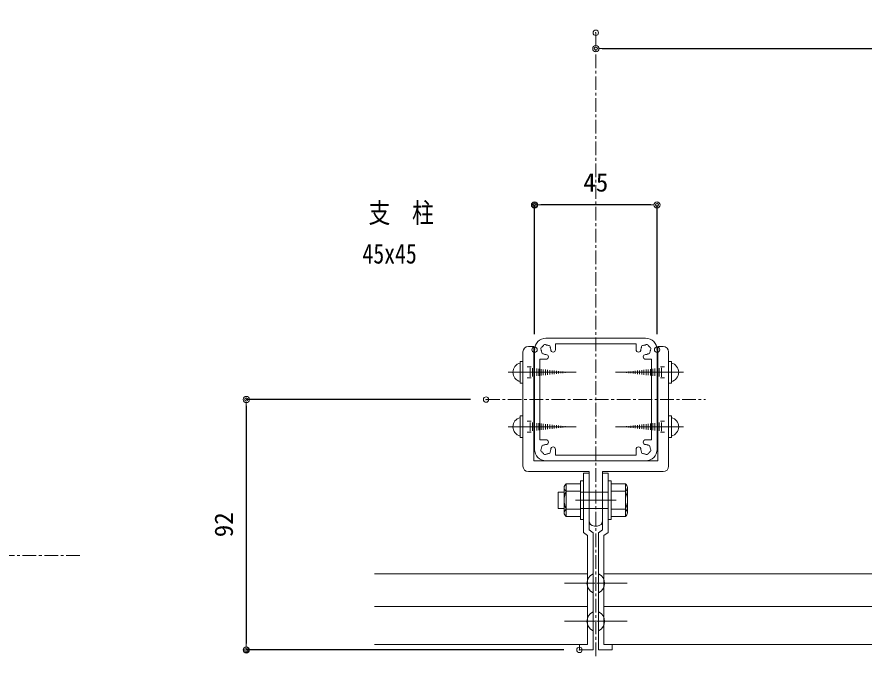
# Model space of a CAD drawing. Units: millimetres, scale not verified. Extents: x -1682 to 1682, y -1188 to 1188.
# Drawn here: x 217 to 839, y -564 to -93 of the extents above; entities that cross this region are included whole.
import ezdxf
from ezdxf.enums import TextEntityAlignment as Align

# ---------------------------------------------------------------- set-up
doc = ezdxf.new("R2010")
doc.units = ezdxf.units.MM
doc.header["$LTSCALE"] = 8
doc.header["$PDMODE"] = 32
doc.header["$PDSIZE"] = 4
doc.linetypes.add('USER1', pattern=[2, 1.25, -0.25, 0.25, -0.25])
for name, color, linetype, lineweight in [('0-0_0', 7, 'Continuous', 18), ('0-1_DEFPOINTS', 7, 'Continuous', 18), ('0-5_6ﾊｯﾁﾝｸﾞ', 4, 'Continuous', 18), ('0-6_2躯体線', 4, 'Continuous', 18), ('0-7_3中心線', 2, 'USER1', 18), ('0-8_41ｱﾙﾐ', 6, 'Continuous', 18), ('0-C_4アルミ', 6, 'Continuous', 18), ('0-D_KIJUN-A', 2, 'USER1', 18)]:
    doc.layers.add(name, color=color, linetype=linetype, lineweight=lineweight)
doc.layers.add('0-9_1手摺寸法', color=7, linetype='Continuous')
doc.styles.add('ＭＳ ゴシック', font='')
doc.styles.get('ＭＳ ゴシック').set_extended_font_data('MS Gothic')

# ---------------------------------------------------------------- blocks, each defined once
blk = doc.blocks.new('_ORIGIN2')
at = {"layer": '0-0_0'}
blk.add_line((-0.5, 0), (-1, 0), dxfattribs=at)
for radius in [0.5, 0.25]:
    blk.add_circle((0, 0), radius, dxfattribs=at)
blk = doc.blocks.new('D28')
at = {"layer": '0-1_DEFPOINTS'}
for p in [(784.099, 319.292), (1384.099, 319.292), (1384.099, 307.636)]:
    blk.add_point(p, dxfattribs=at)
at = {"layer": '0-9_1手摺寸法'}
for p, q in [((784.099, 307.792), (784.099, 307.636)), ((788.699, 307.636), (1379.499, 307.636)), ((1384.099, 307.792), (1384.099, 307.636))]:
    blk.add_line(p, q, dxfattribs=at)
at = {"layer": '0-9_1手摺寸法', "xscale": 4.6, "yscale": 4.6, "rotation": 180}
blk.add_blockref('_ORIGIN2', (784.099, 307.636), dxfattribs=at)
at = {"layer": '0-9_1手摺寸法', "xscale": 4.6, "yscale": 4.6}
blk.add_blockref('_ORIGIN2', (1384.099, 307.636), dxfattribs=at)
at = {"layer": '0-9_1手摺寸法', "style": 'ＭＳ ゴシック'}
blk.add_text('Ｗ', height=13.49, dxfattribs=at).set_placement((1074.899, 313.386), align=Align.BOTTOM_LEFT)
blk = doc.blocks.new('D30')
at = {"layer": '0-1_DEFPOINTS'}
for p in [(739.099, 192.82), (739.099, 86.374), (829.099, 86.374)]:
    blk.add_point(p, dxfattribs=at)
at = {"layer": '0-9_1手摺寸法'}
for p, q in [((739.099, 97.874), (739.099, 192.82)), ((824.499, 192.82), (743.699, 192.82)), ((829.099, 97.874), (829.099, 192.82))]:
    blk.add_line(p, q, dxfattribs=at)
at = {"layer": '0-9_1手摺寸法', "xscale": 4.6, "yscale": 4.6, "rotation": 180}
blk.add_blockref('_ORIGIN2', (739.099, 192.82), dxfattribs=at)
at = {"layer": '0-9_1手摺寸法', "xscale": 4.6, "yscale": 4.6}
blk.add_blockref('_ORIGIN2', (829.099, 192.82), dxfattribs=at)
at = {"layer": '0-9_1手摺寸法', "style": 'ＭＳ ゴシック'}
blk.add_text('45', height=13.49, dxfattribs=at).set_placement((774.899, 198.57), align=Align.BOTTOM_LEFT)
blk = doc.blocks.new('D90')
at = {"layer": '0-1_DEFPOINTS'}
for p in [(703.485, 49.774), (527.327, -134.226), (772.099, -134.226)]:
    blk.add_point(p, dxfattribs=at)
at = {"layer": '0-9_1手摺寸法'}
for p, q in [((691.985, 49.774), (527.327, 49.774)), ((527.327, 45.174), (527.327, -129.626)), ((760.599, -134.226), (527.327, -134.226))]:
    blk.add_line(p, q, dxfattribs=at)
at = {"layer": '0-9_1手摺寸法', "xscale": 4.6, "yscale": 4.6}
for p, rotation in [((527.327, 49.774), 90), ((527.327, -134.226), 270)]:
    blk.add_blockref('_ORIGIN2', p, dxfattribs=dict(at, rotation=rotation))
at = {"layer": '0-9_1手摺寸法', "style": 'ＭＳ ゴシック'}
blk.add_text('92', height=13.49, rotation=90, dxfattribs=at).set_placement((521.577, -51.426), align=Align.BOTTOM_LEFT)

msp = doc.modelspace()

# ---------------------------------------------------------------- linework, layer by layer
at = {"layer": '0-5_6ﾊｯﾁﾝｸﾞ'}
for p, q in [((631.11, -462.418), (631.11, -433.918)), ((633.36, -433.918), (631.11, -433.918)), ((633.36, -462.418), (633.36, -433.918)), ((651.36, -462.418), (651.36, -433.918)), ((653.61, -433.918), (651.36, -433.918)), ((653.61, -462.418), (653.61, -433.918)), ((619.11, -438.868), (619.11, -457.468)), ((620.61, -436.168), (620.61, -460.168)), ((631.11, -436.168), (620.61, -436.168)), ((631.11, -441.568), (620.61, -441.568)), ((631.11, -436.168), (631.11, -460.168)), ((653.61, -436.168), (664.11, -436.168)), ((653.61, -441.568), (664.11, -441.568)), ((664.11, -436.168), (664.11, -460.168)), ((665.61, -438.868), (665.61, -457.468)), ((614.61, -442.168), (619.11, -442.168)), ((614.61, -442.168), (614.61, -454.168)), ((631.11, -442.168), (651.36, -442.168)), ((614.61, -454.168), (619.11, -454.168)), ((631.11, -454.168), (651.36, -454.168)), ((631.11, -454.768), (620.61, -454.768)), ((631.11, -460.168), (620.61, -460.168)), ((653.61, -454.768), (664.11, -454.768)), ((653.61, -460.168), (664.11, -460.168)), ((633.36, -462.418), (631.11, -462.418)), ((653.61, -462.418), (651.36, -462.418))]:
    msp.add_line(p, q, dxfattribs=at)
for centre, radius, start, end in [((622.29, -438.868), 3.18, 121.89079, 238.10921), ((634.38, -448.168), 15.27, 154.39147, 205.60853), ((662.43, -438.868), 3.18, 301.89079, 58.10921), ((650.34, -448.168), 15.27, 334.39147, 25.60853), ((622.29, -457.468), 3.18, 121.89079, 238.10921), ((662.43, -457.468), 3.18, 301.89079, 58.10921)]:
    msp.add_arc(centre, radius, start, end, dxfattribs=at)
at = {"layer": '0-6_2躯体線'}
for p, q in [((588.86, -346.168), (586.86, -346.168)), ((586.86, -346.168), (586.86, -362.168)), ((695.86, -346.168), (697.86, -346.168)), ((697.86, -346.168), (697.86, -362.168)), ((588.86, -354.168), (627.948, -354.168)), ((594.86, -350.168), (591.86, -350.168)), ((594.184, -350.932), (594.184, -357.404)), ((595.784, -351.111), (595.784, -357.224)), ((597.384, -351.291), (597.384, -357.044)), ((598.984, -351.471), (598.984, -356.864)), ((600.584, -351.651), (600.584, -356.684)), ((602.184, -351.831), (602.184, -356.505)), ((603.784, -352.01), (603.784, -356.325)), ((605.384, -352.19), (605.384, -356.145)), ((606.984, -352.37), (606.984, -355.965)), ((608.584, -352.55), (608.584, -355.786)), ((610.184, -352.729), (610.184, -355.606)), ((611.784, -352.909), (611.784, -355.426)), ((613.384, -353.089), (613.384, -355.246)), ((614.984, -353.269), (614.984, -355.066)), ((616.584, -353.449), (616.584, -354.887)), ((618.184, -353.628), (618.184, -354.707)), ((619.784, -353.808), (619.784, -354.527)), ((621.384, -353.988), (621.384, -354.347)), ((695.86, -354.168), (656.771, -354.168)), ((663.335, -353.988), (663.335, -354.347)), ((664.935, -353.808), (664.935, -354.527)), ((666.535, -353.628), (666.535, -354.707)), ((668.135, -353.449), (668.135, -354.887)), ((669.735, -353.269), (669.735, -355.066)), ((671.335, -353.089), (671.335, -355.246)), ((672.935, -352.909), (672.935, -355.426)), ((674.535, -352.729), (674.535, -355.606)), ((676.135, -352.55), (676.135, -355.786)), ((677.735, -352.37), (677.735, -355.965)), ((679.335, -352.19), (679.335, -356.145)), ((680.935, -352.01), (680.935, -356.325)), ((682.535, -351.831), (682.535, -356.505)), ((684.135, -351.651), (684.135, -356.684)), ((685.735, -351.471), (685.735, -356.864)), ((687.335, -351.291), (687.335, -357.044)), ((688.935, -351.111), (688.935, -357.224)), ((689.86, -350.168), (692.86, -350.168)), ((690.535, -350.932), (690.535, -357.404)), ((594.86, -358.168), (591.86, -358.168)), ((689.86, -358.168), (692.86, -358.168)), ((588.86, -362.168), (586.86, -362.168)), ((695.86, -362.168), (697.86, -362.168)), ((588.86, -386.168), (586.86, -386.168)), ((586.86, -386.168), (586.86, -402.168)), ((594.86, -390.168), (591.86, -390.168)), ((594.184, -390.932), (594.184, -397.404)), ((595.784, -391.111), (595.784, -397.224)), ((597.384, -391.291), (597.384, -397.044)), ((598.984, -391.471), (598.984, -396.864)), ((600.584, -391.651), (600.584, -396.684)), ((602.184, -391.831), (602.184, -396.505)), ((682.535, -391.831), (682.535, -396.505)), ((684.135, -391.651), (684.135, -396.684)), ((685.735, -391.471), (685.735, -396.864)), ((687.335, -391.291), (687.335, -397.044)), ((688.935, -391.111), (688.935, -397.224)), ((689.86, -390.168), (692.86, -390.168)), ((690.535, -390.932), (690.535, -397.404)), ((695.86, -386.168), (697.86, -386.168)), ((697.86, -386.168), (697.86, -402.168)), ((588.86, -394.168), (627.948, -394.168)), ((594.86, -398.168), (591.86, -398.168)), ((603.784, -392.01), (603.784, -396.325)), ((605.384, -392.19), (605.384, -396.145)), ((606.984, -392.37), (606.984, -395.965)), ((608.584, -392.55), (608.584, -395.786)), ((610.184, -392.729), (610.184, -395.606)), ((611.784, -392.909), (611.784, -395.426)), ((613.384, -393.089), (613.384, -395.246)), ((614.984, -393.269), (614.984, -395.066)), ((616.584, -393.449), (616.584, -394.887)), ((618.184, -393.628), (618.184, -394.707)), ((619.784, -393.808), (619.784, -394.527)), ((621.384, -393.988), (621.384, -394.347)), ((695.86, -394.168), (656.771, -394.168)), ((663.335, -393.988), (663.335, -394.347)), ((664.935, -393.808), (664.935, -394.527)), ((666.535, -393.628), (666.535, -394.707)), ((668.135, -393.449), (668.135, -394.887)), ((669.735, -393.269), (669.735, -395.066)), ((671.335, -393.089), (671.335, -395.246)), ((672.935, -392.909), (672.935, -395.426)), ((674.535, -392.729), (674.535, -395.606)), ((676.135, -392.55), (676.135, -395.786)), ((677.735, -392.37), (677.735, -395.965)), ((679.335, -392.19), (679.335, -396.145)), ((680.935, -392.01), (680.935, -396.325)), ((689.86, -398.168), (692.86, -398.168)), ((588.86, -402.168), (586.86, -402.168)), ((695.86, -402.168), (697.86, -402.168)), ((639.86, -502.418), (640.36, -502.418)), ((640.36, -502.418), (640.36, -515.918)), ((644.36, -502.418), (644.36, -515.918)), ((644.86, -502.418), (644.36, -502.418)), ((641.704, -509.168), (619.447, -509.168)), ((643.015, -509.168), (665.272, -509.168)), ((639.86, -515.918), (640.36, -515.918)), ((644.86, -515.918), (644.36, -515.918)), ((639.86, -530.418), (640.36, -530.418)), ((640.36, -530.418), (640.36, -543.918)), ((644.86, -530.418), (644.36, -530.418)), ((644.36, -530.418), (644.36, -543.918)), ((641.704, -537.168), (619.447, -537.168)), ((643.015, -537.168), (665.272, -537.168)), ((639.86, -543.918), (640.36, -543.918)), ((644.86, -543.918), (644.36, -543.918))]:
    msp.add_line(p, q, dxfattribs=at)
for centre, radius, start, end in [((588.438, -354.168), 6.981, 103.06705, 256.93295), ((696.281, -354.168), 6.981, 283.06705, 76.93295), ((588.438, -394.168), 6.981, 103.06705, 256.93295), ((696.281, -394.168), 6.981, 283.06705, 76.93295), ((643.555, -509.168), 7.695, 118.69866, 241.30134), ((641.164, -509.168), 7.695, 298.69866, 61.30134), ((643.555, -537.168), 7.695, 118.69866, 241.30134), ((641.164, -537.168), 7.695, 298.69866, 61.30134)]:
    msp.add_arc(centre, radius, start, end, dxfattribs=at)
at = {"layer": '0-7_3中心線'}
for p, q in [((642.36, -104.65), (642.36, -564.168)), ((561.746, -374.168), (722.973, -374.168))]:
    msp.add_line(p, q, dxfattribs=at)
at = {"layer": '0-8_41ｱﾙﾐ'}
for p, q in [((678.96, -329.168), (605.76, -329.168)), ((671.96, -333.168), (612.76, -333.168)), ((612.76, -333.168), (612.76, -337.568)), ((671.96, -333.168), (671.96, -337.568)), ((597.36, -337.568), (597.36, -410.768)), ((687.36, -337.568), (687.36, -410.768)), ((601.36, -344.568), (601.36, -403.768)), ((605.76, -344.568), (601.36, -344.568)), ((678.96, -344.568), (683.36, -344.568)), ((683.36, -344.568), (683.36, -403.768)), ((605.76, -403.768), (601.36, -403.768)), ((678.96, -403.768), (683.36, -403.768)), ((612.76, -415.168), (612.76, -410.768)), ((671.96, -415.168), (612.76, -415.168)), ((671.96, -415.168), (671.96, -410.768)), ((678.96, -419.168), (605.76, -419.168))]:
    msp.add_line(p, q, dxfattribs=at)
for centre, radius, start, end in [((605.76, -337.568), 8.4, 90, 180), ((678.96, -337.568), 8.4, 0, 90), ((602.862, -336.791), 1, 97.02431, 165), ((605.76, -337.568), 3.5, 135, 149.64111), ((605.76, -337.568), 3.5, 120.35889, 135), ((604.983, -334.67), 1, 105, 172.97569), ((604.983, -334.67), 1, 37.02431, 105), ((605.76, -337.568), 3.5, 75, 89.64111), ((605.76, -337.568), 3.5, 60.35889, 75), ((607.881, -335.446), 1, 45, 112.97569), ((607.881, -335.446), 1, 337.02431, 45), ((605.76, -337.568), 3.5, 15, 29.64111), ((678.96, -337.568), 3.5, 150.35889, 165), ((676.838, -335.446), 1, 135, 202.97569), ((676.838, -335.446), 1, 67.02431, 135), ((678.96, -337.568), 3.5, 105, 119.64111), ((678.96, -337.568), 3.5, 90.35889, 105), ((679.736, -334.67), 1, 75, 142.97569), ((679.736, -334.67), 1, 7.02431, 75), ((678.96, -337.568), 3.5, 45, 59.64111), ((678.96, -337.568), 3.5, 30.35889, 45), ((681.857, -336.791), 1, 15, 82.97569), ((602.862, -336.791), 1, 165, 232.97569), ((605.76, -337.568), 3.5, 180.35889, 195), ((605.76, -337.568), 3.5, 195, 209.64111), ((603.638, -339.689), 1, 157.02431, 225), ((603.638, -339.689), 1, 225, 292.97569), ((605.76, -337.568), 3.5, 240.35889, 255), ((605.76, -337.568), 3.5, 255, 270), ((605.76, -342.818), 1.75, 270, 90), ((605.76, -337.568), 3.5, 0.35889, 15), ((611.01, -337.568), 1.75, 180, 0), ((673.71, -337.568), 1.75, 180, 360), ((678.96, -337.568), 3.5, 165, 179.64111), ((678.96, -342.818), 1.75, 90, 270), ((678.96, -337.568), 3.5, 270, 285), ((678.96, -337.568), 3.5, 285, 299.64111), ((681.081, -339.689), 1, 247.02431, 315), ((681.081, -339.689), 1, 315, 22.97569), ((678.96, -337.568), 3.5, 330.35889, 345), ((678.96, -337.568), 3.5, 345, 359.64111), ((681.857, -336.791), 1, 307.02431, 15), ((605.76, -405.518), 1.75, 270, 90), ((678.96, -405.518), 1.75, 90, 270), ((605.76, -410.768), 3.5, 165, 179.64111), ((605.76, -410.768), 3.5, 150.35889, 165), ((603.638, -408.646), 1, 135, 202.97569), ((603.638, -408.646), 1, 67.02431, 135), ((605.76, -410.768), 3.5, 105, 119.64111), ((605.76, -410.768), 3.5, 90, 105), ((611.01, -410.768), 1.75, 360, 180), ((673.71, -410.768), 1.75, 0, 180), ((678.96, -410.768), 3.5, 75, 90), ((678.96, -410.768), 3.5, 60.35889, 75), ((681.081, -408.646), 1, 45, 112.97569), ((681.081, -408.646), 1, 337.02431, 45), ((678.96, -410.768), 3.5, 15, 29.64111), ((678.96, -410.768), 3.5, 0.35889, 15), ((605.76, -410.768), 8.4, 180, 270), ((602.862, -411.544), 1, 127.02431, 195), ((602.862, -411.544), 1, 195, 262.97569), ((605.76, -410.768), 3.5, 210.35889, 225), ((605.76, -410.768), 3.5, 225, 239.64111), ((604.983, -413.665), 1, 187.02431, 255), ((604.983, -413.665), 1, 255, 322.97569), ((605.76, -410.768), 3.5, 270.35889, 285), ((605.76, -410.768), 3.5, 285, 299.64111), ((607.881, -412.889), 1, 247.02431, 315), ((607.881, -412.889), 1, 315, 22.97569), ((605.76, -410.768), 3.5, 330.35889, 345), ((605.76, -410.768), 3.5, 345, 359.64111), ((678.96, -410.768), 3.5, 180.35889, 195), ((678.96, -410.768), 3.5, 195, 209.64111), ((676.838, -412.889), 1, 157.02431, 225), ((676.838, -412.889), 1, 225, 292.97569), ((678.96, -410.768), 3.5, 240.35889, 255), ((678.96, -410.768), 3.5, 255, 269.64111), ((679.736, -413.665), 1, 217.02431, 285), ((678.96, -410.768), 8.4, 270, 360), ((679.736, -413.665), 1, 285, 352.97569), ((678.96, -410.768), 3.5, 300.35889, 315), ((678.96, -410.768), 3.5, 315, 329.64111), ((681.857, -411.544), 1, 277.02431, 345), ((681.857, -411.544), 1, 345, 52.97569)]:
    msp.add_arc(centre, radius, start, end, dxfattribs=at)
at = {"layer": '0-C_4アルミ'}
for p, q in [((592.86, -335.168), (596.86, -335.168)), ((596.86, -335.168), (596.86, -419.168)), ((687.86, -335.168), (687.86, -419.168)), ((687.86, -335.168), (691.86, -335.168)), ((588.86, -339.168), (588.86, -423.168)), ((695.86, -339.168), (695.86, -423.168)), ((577.86, -354.168), (607.86, -354.168)), ((706.86, -354.168), (676.86, -354.168)), ((577.86, -394.168), (607.86, -394.168)), ((706.86, -394.168), (676.86, -394.168)), ((596.86, -419.168), (687.86, -419.168)), ((592.86, -427.168), (637.36, -427.168)), ((633.36, -471.918), (633.36, -428.168)), ((637.36, -428.168), (633.36, -428.168)), ((637.36, -427.168), (637.36, -463.168)), ((637.36, -469.918), (637.36, -428.168)), ((647.36, -427.168), (647.36, -463.168)), ((647.36, -427.168), (691.86, -427.168)), ((647.36, -469.918), (647.36, -428.168)), ((647.36, -428.168), (651.36, -428.168)), ((651.36, -471.918), (651.36, -428.168)), ((627.36, -448.168), (657.36, -448.168)), ((636.36, -474.168), (633.36, -471.918)), ((640.36, -472.168), (637.36, -469.918)), ((640.36, -558.168), (640.36, -472.168)), ((641.36, -467.168), (643.36, -467.168)), ((644.36, -472.168), (647.36, -469.918)), ((644.36, -558.168), (644.36, -472.168)), ((648.36, -474.168), (651.36, -471.918)), ((636.36, -554.168), (636.36, -474.168)), ((648.36, -554.168), (648.36, -474.168)), ((479.744, -502.168), (636.36, -502.168)), ((648.36, -502.168), (1236.36, -502.168)), ((479.744, -526.168), (636.36, -526.168)), ((648.36, -526.168), (1236.36, -526.168)), ((479.744, -554.168), (636.36, -554.168)), ((636.36, -554.168), (630.36, -554.168)), ((630.36, -558.168), (630.36, -554.168)), ((640.36, -558.168), (630.36, -558.168)), ((644.36, -558.168), (654.36, -558.168)), ((648.36, -554.168), (1236.36, -554.168)), ((648.36, -554.168), (654.36, -554.168)), ((654.36, -558.168), (654.36, -554.168))]:
    msp.add_line(p, q, dxfattribs=at)
for centre, start, end in [((592.86, -339.168), 90, 180), ((691.86, -339.168), 0, 90), ((592.86, -423.168), 180, 270), ((691.86, -423.168), 270, 0), ((641.36, -463.168), 180, 270), ((643.36, -463.168), 270, 0)]:
    msp.add_arc(centre, 4, start, end, dxfattribs=at)
at = {"layer": '0-D_KIJUN-A'}
msp.add_line((-1362.66, -488.894), (264.192, -488.894), dxfattribs=at)

# ---------------------------------------------------------------- block references
at = {"layer": '0-9_1手摺寸法'}
for name in ['D28', 'D30', 'D90']:
    msp.add_blockref(name, (-141.739, -423.942), dxfattribs=at)

# ---------------------------------------------------------------- texts
at = {"layer": '0-0_0', "style": 'ＭＳ ゴシック', "width": 0.8}
for s, p in [('支\u3000柱', (475.401, -248.693)), ('45x45', (470.969, -278.626))]:
    msp.add_text(s, height=14.66, dxfattribs=at).set_placement(p, align=Align.BOTTOM_LEFT)

doc.saveas('drawing.dxf')
